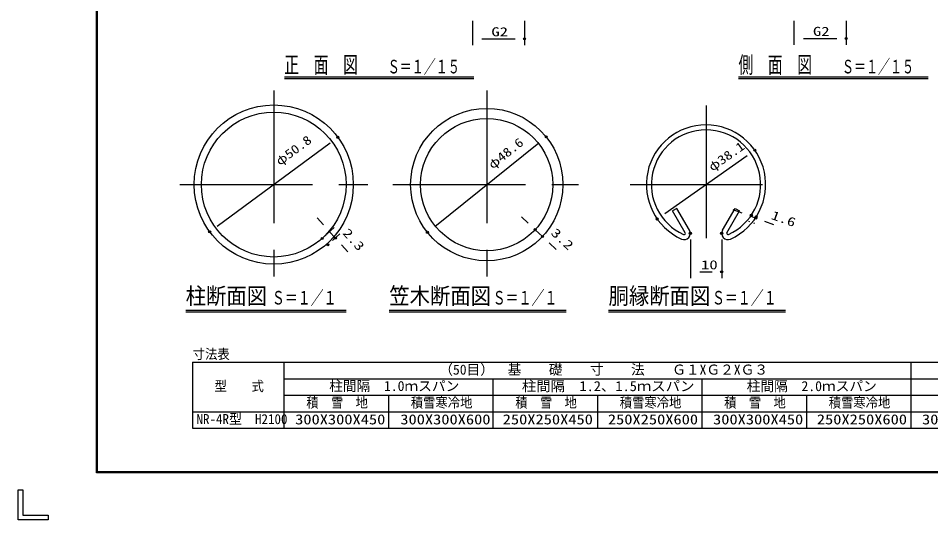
# Model space of a CAD drawing. Units: millimetres, scale not verified. Extents: x -4425 to 4425, y -3150 to 3150.
# Drawn here: x -4425 to -55, y -3150 to -751 of the extents above; entities that cross this region are included whole.
import ezdxf
from ezdxf.enums import TextEntityAlignment as Align

# ---------------------------------------------------------------- set-up
doc = ezdxf.new("R2010")
doc.units = ezdxf.units.MM
doc.header["$LTSCALE"] = 20
doc.header["$PDMODE"] = 32
doc.header["$PDSIZE"] = 10
doc.linetypes.add('USER1', pattern=[50.8, 31.75, -6.35, 6.35, -6.35])
for name, color, linetype, lineweight in [('0-0_1', 7, 'Continuous', 25), ('0-1_EXTCNT-LMEC0', 1, 'Continuous', 25), ('0-5_WAKU', 7, 'Continuous', 25)]:
    doc.layers.add(name, color=color, linetype=linetype, lineweight=lineweight)
doc.layers.add('0-3_DEFPOINTS', color=7, linetype='Continuous')
doc.styles.add('ＭＳ ゴシック', font='')
doc.styles.get('ＭＳ ゴシック').set_extended_font_data('MS Gothic')

msp = doc.modelspace()

# ---------------------------------------------------------------- linework, layer by layer
at = {"layer": '0-0_1'}
for p, q in [((-3150.82, -1031.41), (-2243.32, -1031.41)), ((-3150.82, -1038.91), (-2243.32, -1038.91)), ((-975.82, -1031.41), (-68.32, -1031.41)), ((-975.82, -1038.91), (-68.32, -1038.91)), ((-1270.57, -1660.72), (-1291.35, -1672.72)), ((-1231.35, -1776.64), (-1291.35, -1672.72)), ((-1210.57, -1764.64), (-1270.57, -1660.72)), ((-1052.53, -1764.64), (-992.53, -1660.72)), ((-1031.75, -1776.64), (-971.75, -1672.72)), ((-992.53, -1660.72), (-971.75, -1672.72)), ((-3623.29, -2147.21), (-2854.37, -2147.21)), ((-3623.29, -2154.71), (-2854.37, -2154.71)), ((-2648.29, -2147.21), (-1801.25, -2147.21)), ((-2648.29, -2154.71), (-1801.25, -2154.71)), ((-1598.29, -2147.21), (-751.25, -2147.21)), ((-1598.29, -2154.71), (-751.25, -2154.71))]:
    msp.add_line(p, q, dxfattribs=at)
at = {"layer": '0-0_1', "color": 3, "linetype": 'USER1'}
for p, q in [((-3201.55, -1096.44), (-3201.55, -1996.44)), ((-2181.55, -1096.44), (-2181.55, -1996.44)), ((-1131.55, -1168.51), (-1131.55, -1840.51)), ((-3651.55, -1546.44), (-2751.55, -1546.44)), ((-2766.96, -1546.44), (-2751.55, -1546.44)), ((-2631.55, -1546.44), (-1731.55, -1546.44)), ((-1495.45, -1546.44), (-797.2, -1546.44))]:
    msp.add_line(p, q, dxfattribs=at)
at = {"layer": '0-0_1', "color": 2}
for p, q in [((-3591.15, -2396.39), (1850.6, -2396.39)), ((-3591.15, -2396.39), (-3591.15, -2712.18)), ((-3152.55, -2396.39), (-3152.55, -2712.18)), ((-150.66, -2396.39), (-150.66, -2712.18)), ((-150.66, -2396.39), (-150.66, -2712.18)), ((-3152.55, -2475.34), (-150.66, -2475.34)), ((-2151.92, -2475.34), (-2151.92, -2712.18)), ((-1151.29, -2475.34), (-1151.29, -2712.18)), ((-150.66, -2475.34), (1850.6, -2475.34)), ((-3152.55, -2554.28), (-150.66, -2554.28)), ((-2652.24, -2554.28), (-2652.24, -2712.18)), ((-1651.61, -2554.28), (-1651.61, -2712.18)), ((-650.98, -2554.28), (-650.98, -2712.18)), ((-150.66, -2554.28), (1850.6, -2554.28)), ((-3591.15, -2633.23), (1850.6, -2633.23)), ((-3591.15, -2712.18), (1850.6, -2712.18))]:
    msp.add_line(p, q, dxfattribs=at)
at = {"layer": '0-0_1'}
for centre, radius in [((-3201.55, -1546.44), 381), ((-3201.55, -1546.44), 346.5), ((-2181.55, -1546.44), 364.5), ((-2181.55, -1546.44), 316.5)]:
    msp.add_circle(centre, radius, dxfattribs=at)
for centre, radius, start, end in [((-1131.55, -1546.44), 285.75, 294.23979, 245.76035), ((-1131.55, -1546.44), 261.75, 294.23979, 245.76035), ((-1236.55, -1779.64), 30, 245.76007, 30.00003), ((-1236.55, -1779.64), 6, 245.76007, 30.00003), ((-1026.55, -1779.64), 30, 150.00012, 294.24009), ((-1026.55, -1779.64), 6, 150.00012, 294.24009)]:
    msp.add_arc(centre, radius, start, end, dxfattribs=at)
at = {"layer": '0-1_EXTCNT-LMEC0'}
for p, q in [((-2250.47, -763.12), (-2250.47, -879.12)), ((-2000.47, -763.12), (-2000.47, -879.12)), ((-710.47, -763.12), (-710.47, -877.12)), ((-460.47, -763.12), (-460.47, -877.12)), ((-1929.64, -1740.38), (-1929.64, -1740.38)), ((-924.51, -1720.7), (-926.49, -1726.18)), ((-901.3, -1729.07), (-903.28, -1734.56)), ((-2947.52, -1783.99), (-2911.54, -1751.63)), ((-2920.43, -1814.1), (-2884.46, -1781.74)), ((-1894.53, -1773.12), (-1894.53, -1773.12)), ((-1206.55, -1809.64), (-1206.55, -1993.92)), ((-1056.55, -1809.64), (-1056.55, -1993.92))]:
    msp.add_line(p, q, dxfattribs=at)
at = {"layer": '0-1_EXTCNT-LMEC0', "color": 2}
for p, q in [((-2205.47, -849.12), (-2045.47, -849.12)), ((-665.47, -847.12), (-505.47, -847.12)), ((-3472.06, -1745.74), (-2931.04, -1347.14)), ((-2430.72, -1746.43), (-1932.38, -1346.45)), ((-1328.37, -1685.09), (-934.74, -1407.79)), ((-1983.01, -1731.62), (-2015.91, -1700.93)), ((-958.63, -1682.69), (-1000.96, -1667.42)), ((-916.31, -1697.97), (-893.09, -1706.34)), ((-2963.94, -1738.24), (-2994.04, -1704.78)), ((-850.76, -1721.61), (-808.44, -1736.89)), ((-2933.85, -1771.69), (-2906.76, -1801.8)), ((-1950.1, -1762.32), (-1915, -1795.06)), ((-2876.67, -1835.26), (-2846.57, -1868.72)), ((-1882.09, -1825.75), (-1849.18, -1856.44)), ((-1161.55, -1963.92), (-1101.55, -1963.92))]:
    msp.add_line(p, q, dxfattribs=at)
at = {"layer": '0-3_DEFPOINTS'}
for p in [(-2000.47, -849.12), (-460.47, -847.12), (-2894.81, -1320.45), (-1897.29, -1318.28), (-897.95, -1381.87), (-914.33, -1692.48), (-893.09, -1706.34), (-891.11, -1700.85), (-1365.15, -1711.01), (-3508.29, -1772.43), (-2465.81, -1774.6), (-1950.1, -1762.32), (-1915, -1795.06), (-1915, -1795.06), (-1206.55, -1779.64), (-1056.55, -1779.64), (-2969.82, -1804.05), (-2942.73, -1834.16), (-2906.76, -1801.8), (-1056.55, -1963.92)]:
    msp.add_point(p, dxfattribs=at)
at = {"layer": '0-5_WAKU'}
for p, q in [((-4048.05, -2923), (-4048.05, 2923)), ((-4403.57, -3006.75), (-4403.57, -3128.51)), ((-4281.8, -3150), (-4425.05, -3150))]:
    msp.add_line(p, q, dxfattribs=at)
msp.add_lwpolyline([(-4050.05, 2925), (4199.95, 2925), (4199.95, -2925), (-4050.05, -2925)], close=True, dxfattribs=at)
for points in [[(4197.95, 2923), (4197.95, -2923), (-4048.05, -2923)], [(4195.95, 2921), (4195.95, -2921), (-4046.05, -2921)], [(-4046.05, -2921), (-4046.05, 2921), (4195.95, 2921)], [(-4425.05, -3150), (-4425.05, -3006.75), (-4403.57, -3006.75)], [(-4403.57, -3128.51), (-4281.8, -3128.51), (-4281.8, -3150)]]:
    msp.add_lwpolyline(points, dxfattribs=at)

# ---------------------------------------------------------------- texts
at = {"layer": '0-0_1', "style": 'ＭＳ ゴシック'}
for s, height, width, p in [('正\u3000面\u3000図', 79.38, 0.65, (-3150.82, -1036.67)), ('Ｓ＝１／１５', 64.94, 0.65, (-2655.82, -1033.9)), ('側\u3000面\u3000図', 79.38, 0.65, (-975.82, -1036.67)), ('Ｓ＝１／１５', 64.94, 0.65, (-480.82, -1033.9)), ('柱断面図', 79.38, 0.9, (-3623.29, -2142.48)), ('Ｓ＝１／１', 64.94, 0.7, (-3210.79, -2139.7)), ('笠木断面図', 79.38, 0.9, (-2648.29, -2142.48)), ('Ｓ＝１／１', 64.94, 0.7, (-2153.29, -2139.7)), ('胴縁断面図', 79.38, 0.9, (-1598.29, -2142.48)), ('Ｓ＝１／１', 64.94, 0.7, (-1103.29, -2139.7)), ('寸法表', 48.09, 0.9, (-3589.6, -2395.58)), ('型\u3000\u3000式', 48.09, 0.9, (-3485.19, -2549.06)), ('柱間隔\u30001.2、1.5ｍスパン', 48.11, 1.05, (-2013.27, -2549.06)), ('積\u3000雪\u3000地', 48.09, 0.9, (-3045.73, -2628.01)), ('積雪寒冷地', 48.09, 0.9, (-2545.41, -2628.01)), ('積\u3000雪\u3000地', 48.09, 0.9, (-2045.1, -2628.01)), ('積雪寒冷地', 48.09, 0.9, (-1544.78, -2628.01)), ('積\u3000雪\u3000地', 48.09, 0.9, (-1044.47, -2628.01)), ('積雪寒冷地', 48.09, 0.9, (-544.15, -2628.01)), ('NR-4R型\u3000H2100', 48.11, 0.95, (-3571.35, -2706.96)), ('300X300X450', 48.09, 1.2, (-3099.06, -2708.27)), ('300X300X600', 48.09, 1.2, (-2595.41, -2708.27)), ('250X250X450', 48.09, 1.2, (-2105.1, -2708.27)), ('250X250X600', 48.09, 1.2, (-1601.45, -2708.27)), ('300X300X450', 48.09, 1.2, (-1097.8, -2708.27)), ('250X250X600', 48.09, 1.2, (-600.82, -2708.27)), ('300X300X450', 48.09, 1.2, (-97.17, -2708.27))]:
    msp.add_text(s, height=height, dxfattribs=dict(at, width=width)).set_placement(p, align=Align.BOTTOM_LEFT)
for s, p in [('（50目）\u3000基\u3000\u3000礎\u3000\u3000寸\u3000\u3000法\u3000\u3000Ｇ１XＧ２XＧ３', (-2409.11, -2470.12)), ('柱間隔\u30001.0ｍスパン', (-2936.17, -2548.56)), ('柱間隔\u30002.0ｍスパン', (-936.81, -2549.06))]:
    msp.add_text(s, height=48.11, dxfattribs=at).set_placement(p, align=Align.BOTTOM_LEFT)
at = {"layer": '0-1_EXTCNT-LMEC0', "color": 3, "style": 'ＭＳ ゴシック', "width": 1.35}
for s, p in [('G2', (-2159.22, -849.94)), ('G2', (-619.22, -847.94)), ('10', (-1155.18, -1964.75))]:
    msp.add_text(s, height=43.26, dxfattribs=at).set_placement(p, align=Align.BOTTOM_LEFT)
at = {"layer": '0-1_EXTCNT-LMEC0', "color": 3, "style": 'ＭＳ ゴシック'}
for s, rotation, width, p in [('φ50.8', 36.381, 1.2, (-3164.89, -1468.4)), ('φ48.6', 38.752, 1.2, (-2145.12, -1484.97)), ('φ38.1', 35.164, 1.2, (-1093.84, -1495.9)), ('1.6', 340.159, 1.35, (-827.98, -1722.01)), ('2.3', 311.973, 1.35, (-2884.44, -1788.44)), ('3.2', 316.994, 1.35, (-1886.52, -1791.5))]:
    msp.add_text(s, height=43.26, rotation=rotation, dxfattribs=dict(at, width=width)).set_placement(p, align=Align.BOTTOM_LEFT)

doc.saveas('drawing.dxf')
